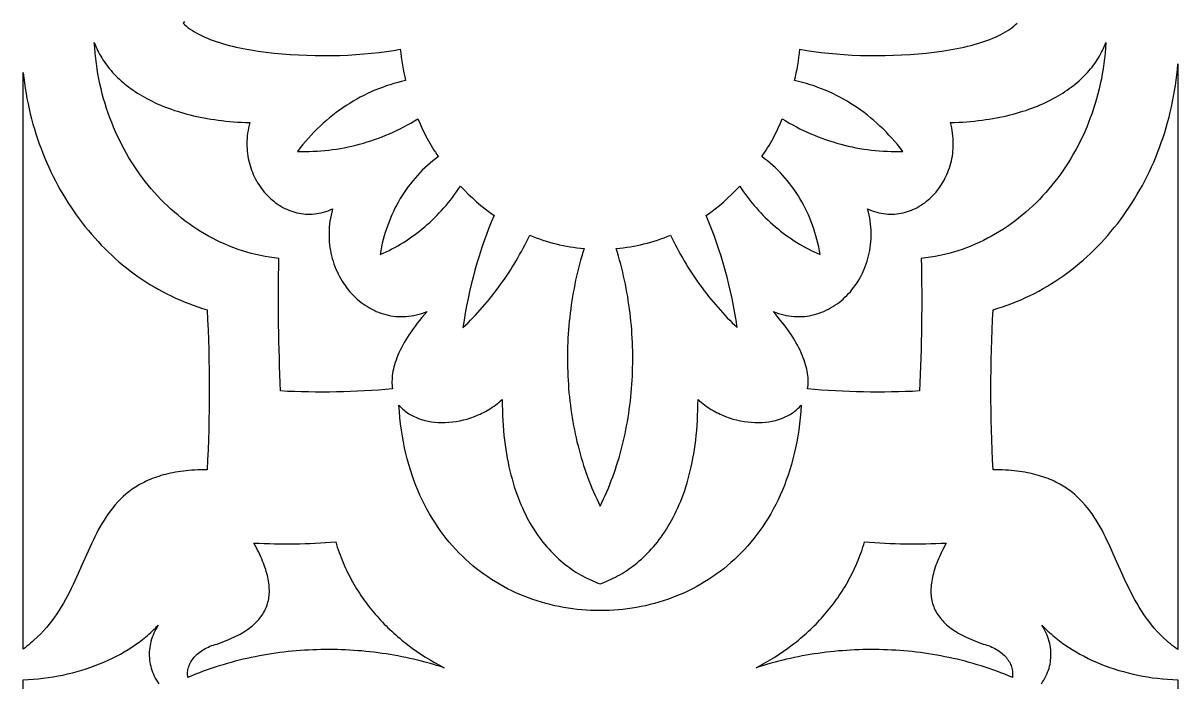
# Model space of a CAD drawing. Extents: x -4950 to -2150, y -1354 to 1346.
# Drawn here: x -4749.8 to -4451.1, y -174.9 to -4.4 of the extents above; entities that cross this region are included whole.
import ezdxf

# ---------------------------------------------------------------- set-up
doc = ezdxf.new("R2010")
doc.units = 0
doc.layers.add('LAYER_1', color=18, linetype='CONTINUOUS')

msp = doc.modelspace()

# ---------------------------------------------------------------- linework, layer by layer
at = {"layer": 'LAYER_1'}
for points in [[(-4708.06, -3.99), (-4708.46, -4.38), (-4708.06, -4.78), (-4707.6, -5.18), (-4707.11, -5.58), (-4706.59, -5.96), (-4706.03, -6.33), (-4705.45, -6.68), (-4704.85, -7.03), (-4704.21, -7.37), (-4703.55, -7.69), (-4702.86, -8.01), (-4702.14, -8.31), (-4701.4, -8.61), (-4700.64, -8.89), (-4699.86, -9.16), (-4699.05, -9.43), (-4698.22, -9.68), (-4697.38, -9.92), (-4696.51, -10.15), (-4695.62, -10.37), (-4694.72, -10.59), (-4693.8, -10.79), (-4692.87, -10.98), (-4691.92, -11.16), (-4690.96, -11.33), (-4689.98, -11.49), (-4688.99, -11.64), (-4686.98, -11.92), (-4684.92, -12.16), (-4682.84, -12.35), (-4680.73, -12.52), (-4678.6, -12.64), (-4676.46, -12.73), (-4674.31, -12.78), (-4672.16, -12.8), (-4670.02, -12.79), (-4667.9, -12.74), (-4665.8, -12.65), (-4663.72, -12.53), (-4661.68, -12.38), (-4659.69, -12.2), (-4657.74, -11.99), (-4655.84, -11.74), (-4654.01, -11.47), (-4652.25, -11.16), (-4652.13, -12.2), (-4652, -13.23), (-4651.85, -14.25), (-4651.69, -15.27), (-4651.51, -16.28), (-4651.32, -17.29), (-4651.11, -18.29), (-4650.89, -19.28), (-4651.9, -19.51), (-4652.91, -19.77), (-4653.91, -20.05), (-4654.91, -20.35), (-4655.9, -20.67), (-4656.88, -21.02), (-4657.85, -21.39), (-4658.82, -21.79), (-4659.78, -22.21), (-4660.73, -22.64), (-4661.67, -23.11), (-4662.6, -23.59), (-4663.52, -24.1), (-4664.44, -24.62), (-4665.34, -25.17), (-4666.23, -25.74), (-4667.12, -26.33), (-4667.99, -26.94), (-4668.85, -27.57), (-4669.69, -28.23), (-4670.53, -28.9), (-4671.36, -29.59), (-4672.17, -30.31), (-4672.97, -31.04), (-4673.76, -31.79), (-4674.53, -32.56), (-4675.29, -33.36), (-4676.03, -34.17), (-4676.77, -35), (-4677.48, -35.84), (-4678.19, -36.71), (-4678.87, -37.59), (-4677.86, -37.62), (-4676.84, -37.62), (-4675.82, -37.61), (-4674.8, -37.58), (-4673.79, -37.53), (-4672.78, -37.46), (-4671.77, -37.37), (-4670.76, -37.26), (-4669.75, -37.13), (-4668.75, -36.99), (-4667.75, -36.82), (-4666.75, -36.64), (-4665.76, -36.44), (-4664.76, -36.22), (-4663.78, -35.98), (-4662.79, -35.73), (-4661.81, -35.45), (-4660.83, -35.16), (-4659.86, -34.85), (-4658.89, -34.52), (-4657.93, -34.17), (-4656.97, -33.81), (-4656.02, -33.43), (-4655.07, -33.03), (-4654.13, -32.61), (-4653.19, -32.17), (-4652.26, -31.72), (-4651.33, -31.25), (-4650.42, -30.76), (-4649.5, -30.25), (-4648.6, -29.73), (-4647.7, -29.18), (-4647.14, -30.48), (-4646.55, -31.76), (-4645.94, -33.02), (-4645.62, -33.64), (-4645.29, -34.26), (-4644.95, -34.87), (-4644.61, -35.47), (-4644.26, -36.07), (-4643.9, -36.66), (-4643.53, -37.24), (-4643.15, -37.82), (-4642.76, -38.38), (-4642.36, -38.95), (-4643.1, -39.49), (-4643.82, -40.05), (-4644.53, -40.64), (-4645.22, -41.24), (-4645.89, -41.86), (-4646.56, -42.5), (-4647.2, -43.16), (-4647.83, -43.83), (-4648.44, -44.53), (-4649.04, -45.24), (-4649.62, -45.96), (-4650.18, -46.7), (-4650.72, -47.46), (-4651.25, -48.23), (-4651.76, -49.02), (-4652.25, -49.82), (-4652.73, -50.64), (-4653.18, -51.47), (-4653.62, -52.31), (-4654.03, -53.17), (-4654.43, -54.04), (-4654.81, -54.92), (-4655.17, -55.81), (-4655.51, -56.71), (-4655.83, -57.62), (-4656.13, -58.55), (-4656.4, -59.48), (-4656.66, -60.42), (-4656.9, -61.38), (-4657.11, -62.34), (-4657.3, -63.31), (-4657.47, -64.28), (-4656.7, -63.95), (-4655.93, -63.59), (-4655.17, -63.23), (-4654.41, -62.84), (-4653.66, -62.45), (-4652.92, -62.03), (-4652.19, -61.61), (-4651.46, -61.17), (-4650.74, -60.71), (-4650.03, -60.24), (-4649.33, -59.75), (-4648.63, -59.26), (-4647.94, -58.74), (-4647.26, -58.22), (-4646.59, -57.68), (-4645.93, -57.12), (-4645.28, -56.56), (-4644.64, -55.98), (-4644, -55.39), (-4643.38, -54.78), (-4642.76, -54.16), (-4642.16, -53.53), (-4641.56, -52.89), (-4640.98, -52.23), (-4640.4, -51.56), (-4639.84, -50.88), (-4639.28, -50.19), (-4638.74, -49.49), (-4638.21, -48.77), (-4637.68, -48.05), (-4637.17, -47.31), (-4636.67, -46.56), (-4635.67, -47.62), (-4634.65, -48.65), (-4633.6, -49.65), (-4632.52, -50.62), (-4631.42, -51.56), (-4630.3, -52.47), (-4629.16, -53.34), (-4628, -54.18), (-4628.71, -55.91), (-4629.4, -57.65), (-4630.06, -59.41), (-4630.69, -61.17), (-4631.29, -62.95), (-4631.86, -64.75), (-4632.41, -66.55), (-4632.93, -68.36), (-4633.42, -70.19), (-4633.88, -72.02), (-4634.31, -73.86), (-4634.71, -75.71), (-4635.09, -77.57), (-4635.43, -79.44), (-4635.75, -81.32), (-4636.04, -83.2), (-4635.38, -82.57), (-4634.73, -81.94), (-4634.08, -81.29), (-4633.45, -80.64), (-4632.82, -79.98), (-4632.2, -79.31), (-4631.58, -78.63), (-4630.97, -77.95), (-4630.37, -77.25), (-4629.78, -76.55), (-4629.2, -75.84), (-4628.62, -75.12), (-4628.05, -74.4), (-4627.49, -73.67), (-4626.93, -72.93), (-4626.39, -72.18), (-4625.85, -71.43), (-4625.32, -70.66), (-4624.8, -69.89), (-4624.28, -69.12), (-4623.77, -68.34), (-4623.28, -67.55), (-4622.79, -66.75), (-4622.3, -65.95), (-4621.83, -65.14), (-4621.37, -64.32), (-4620.91, -63.5), (-4620.46, -62.67), (-4620.02, -61.83), (-4619.59, -60.99), (-4619.17, -60.14), (-4618.76, -59.29), (-4617.92, -59.63), (-4617.08, -59.95), (-4616.23, -60.26), (-4615.38, -60.55), (-4614.52, -60.83), (-4613.65, -61.09), (-4612.78, -61.33), (-4611.9, -61.56), (-4611.02, -61.77), (-4610.13, -61.96), (-4609.24, -62.13), (-4608.34, -62.29), (-4607.44, -62.43), (-4606.53, -62.55), (-4605.61, -62.66), (-4604.69, -62.74), (-4605.01, -63.75), (-4605.31, -64.76), (-4605.6, -65.78), (-4605.88, -66.8), (-4606.15, -67.83), (-4606.4, -68.86), (-4606.64, -69.9), (-4606.88, -70.95), (-4607.1, -72), (-4607.3, -73.05), (-4607.5, -74.11), (-4607.68, -75.17), (-4607.85, -76.24), (-4608.01, -77.31), (-4608.16, -78.38), (-4608.3, -79.45), (-4608.42, -80.53), (-4608.53, -81.61), (-4608.63, -82.69), (-4608.72, -83.78), (-4608.8, -84.86), (-4608.86, -85.95), (-4608.91, -87.04), (-4608.95, -88.13), (-4608.98, -89.22), (-4609, -90.31), (-4609, -91.39), (-4608.99, -92.48), (-4608.97, -93.57), (-4608.94, -94.66), (-4608.9, -95.75), (-4608.84, -96.83), (-4608.77, -97.92), (-4608.69, -99), (-4608.6, -100.08), (-4608.49, -101.16), (-4608.37, -102.24), (-4608.24, -103.31), (-4608.1, -104.38), (-4607.95, -105.45), (-4607.78, -106.51), (-4607.6, -107.57), (-4607.41, -108.63), (-4607.21, -109.68), (-4606.99, -110.72), (-4606.77, -111.76), (-4606.53, -112.8), (-4606.27, -113.83), (-4606.01, -114.86), (-4605.73, -115.88), (-4605.44, -116.89), (-4605.14, -117.9), (-4604.83, -118.9), (-4604.5, -119.89), (-4604.16, -120.88), (-4603.81, -121.86), (-4603.45, -122.83), (-4603.07, -123.79), (-4602.68, -124.75), (-4602.28, -125.69), (-4601.87, -126.63), (-4601.44, -127.56), (-4601, -128.48), (-4600.55, -129.39), (-4600.1, -128.48), (-4599.66, -127.56), (-4599.24, -126.63), (-4598.82, -125.69), (-4598.42, -124.75), (-4598.03, -123.79), (-4597.66, -122.83), (-4597.29, -121.86), (-4596.94, -120.88), (-4596.6, -119.89), (-4596.28, -118.9), (-4595.96, -117.9), (-4595.66, -116.89), (-4595.37, -115.88), (-4595.09, -114.86), (-4594.83, -113.83), (-4594.58, -112.8), (-4594.34, -111.76), (-4594.11, -110.72), (-4593.89, -109.68), (-4593.69, -108.63), (-4593.5, -107.57), (-4593.32, -106.51), (-4593.15, -105.45), (-4593, -104.38), (-4592.86, -103.31), (-4592.73, -102.24), (-4592.61, -101.16), (-4592.51, -100.08), (-4592.41, -99), (-4592.33, -97.92), (-4592.26, -96.83), (-4592.21, -95.75), (-4592.16, -94.66), (-4592.13, -93.57), (-4592.11, -92.48), (-4592.1, -91.39), (-4592.11, -90.31), (-4592.12, -89.22), (-4592.15, -88.13), (-4592.19, -87.04), (-4592.24, -85.95), (-4592.31, -84.86), (-4592.38, -83.78), (-4592.47, -82.69), (-4592.57, -81.61), (-4592.68, -80.53), (-4592.81, -79.45), (-4592.94, -78.38), (-4593.09, -77.31), (-4593.25, -76.24), (-4593.42, -75.17), (-4593.61, -74.11), (-4593.8, -73.05), (-4594.01, -72), (-4594.23, -70.95), (-4594.46, -69.9), (-4594.7, -68.86), (-4594.96, -67.83), (-4595.22, -66.8), (-4595.5, -65.78), (-4595.79, -64.76), (-4596.09, -63.75), (-4596.41, -62.74), (-4595.49, -62.66), (-4594.58, -62.55), (-4593.67, -62.43), (-4592.76, -62.29), (-4591.86, -62.13), (-4590.97, -61.96), (-4590.08, -61.77), (-4589.2, -61.56), (-4588.32, -61.33), (-4587.45, -61.09), (-4586.58, -60.83), (-4585.72, -60.55), (-4584.87, -60.26), (-4584.02, -59.95), (-4583.18, -59.63), (-4582.35, -59.29), (-4581.93, -60.14), (-4581.51, -60.99), (-4581.08, -61.83), (-4580.64, -62.67), (-4580.19, -63.5), (-4579.74, -64.32), (-4579.27, -65.14), (-4578.8, -65.95), (-4578.32, -66.75), (-4577.83, -67.55), (-4577.33, -68.34), (-4576.82, -69.12), (-4576.31, -69.89), (-4575.79, -70.66), (-4575.26, -71.43), (-4574.72, -72.18), (-4574.17, -72.93), (-4573.62, -73.67), (-4573.05, -74.4), (-4572.48, -75.12), (-4571.91, -75.84), (-4571.32, -76.55), (-4570.73, -77.25), (-4570.13, -77.95), (-4569.52, -78.63), (-4568.91, -79.31), (-4568.29, -79.98), (-4567.66, -80.64), (-4567.02, -81.29), (-4566.38, -81.94), (-4565.73, -82.57), (-4565.07, -83.2), (-4565.35, -81.32), (-4565.67, -79.44), (-4566.02, -77.57), (-4566.39, -75.71), (-4566.79, -73.86), (-4567.23, -72.02), (-4567.69, -70.19), (-4568.18, -68.36), (-4568.7, -66.55), (-4569.24, -64.75), (-4569.82, -62.95), (-4570.42, -61.17), (-4571.05, -59.41), (-4571.71, -57.65), (-4572.39, -55.91), (-4573.1, -54.18), (-4571.94, -53.34), (-4570.8, -52.47), (-4569.68, -51.56), (-4568.58, -50.62), (-4567.51, -49.65), (-4566.46, -48.65), (-4565.43, -47.62), (-4564.43, -46.56), (-4563.93, -47.31), (-4563.42, -48.05), (-4562.9, -48.77), (-4562.36, -49.49), (-4561.82, -50.19), (-4561.27, -50.88), (-4560.7, -51.56), (-4560.13, -52.23), (-4559.54, -52.89), (-4558.94, -53.53), (-4558.34, -54.16), (-4557.72, -54.78), (-4557.1, -55.39), (-4556.47, -55.98), (-4555.82, -56.56), (-4555.17, -57.12), (-4554.51, -57.68), (-4553.84, -58.22), (-4553.16, -58.74), (-4552.47, -59.26), (-4551.78, -59.75), (-4551.07, -60.24), (-4550.36, -60.71), (-4549.64, -61.17), (-4548.92, -61.61), (-4548.18, -62.03), (-4547.44, -62.45), (-4546.69, -62.84), (-4545.94, -63.23), (-4545.18, -63.59), (-4544.41, -63.95), (-4543.63, -64.28), (-4543.8, -63.31), (-4543.99, -62.34), (-4544.21, -61.38), (-4544.44, -60.42), (-4544.7, -59.48), (-4544.98, -58.55), (-4545.28, -57.62), (-4545.6, -56.71), (-4545.93, -55.81), (-4546.29, -54.92), (-4546.67, -54.04), (-4547.07, -53.17), (-4547.49, -52.31), (-4547.92, -51.47), (-4548.38, -50.64), (-4548.85, -49.82), (-4549.34, -49.02), (-4549.85, -48.23), (-4550.38, -47.46), (-4550.92, -46.7), (-4551.49, -45.96), (-4552.07, -45.24), (-4552.66, -44.53), (-4553.27, -43.83), (-4553.9, -43.16), (-4554.55, -42.5), (-4555.21, -41.86), (-4555.89, -41.24), (-4556.58, -40.64), (-4557.28, -40.05), (-4558.01, -39.49), (-4558.74, -38.95), (-4558.35, -38.38), (-4557.96, -37.82), (-4557.58, -37.24), (-4557.21, -36.66), (-4556.85, -36.07), (-4556.49, -35.47), (-4556.15, -34.87), (-4555.81, -34.26), (-4555.49, -33.64), (-4555.17, -33.02), (-4554.55, -31.76), (-4553.96, -30.48), (-4553.41, -29.18), (-4552.51, -29.73), (-4551.6, -30.25), (-4550.69, -30.76), (-4549.77, -31.25), (-4548.84, -31.72), (-4547.91, -32.17), (-4546.98, -32.61), (-4546.03, -33.03), (-4545.09, -33.43), (-4544.13, -33.81), (-4543.17, -34.17), (-4542.21, -34.52), (-4541.24, -34.85), (-4540.27, -35.16), (-4539.29, -35.45), (-4538.31, -35.73), (-4537.33, -35.98), (-4536.34, -36.22), (-4535.35, -36.44), (-4534.35, -36.64), (-4533.35, -36.82), (-4532.35, -36.99), (-4531.35, -37.13), (-4530.34, -37.26), (-4529.34, -37.37), (-4528.33, -37.46), (-4527.31, -37.53), (-4526.3, -37.58), (-4525.28, -37.61), (-4524.27, -37.62), (-4523.25, -37.62), (-4522.23, -37.59), (-4522.92, -36.71), (-4523.62, -35.84), (-4524.34, -35), (-4525.07, -34.17), (-4525.82, -33.36), (-4526.58, -32.56), (-4527.35, -31.79), (-4528.14, -31.04), (-4528.94, -30.31), (-4529.75, -29.59), (-4530.57, -28.9), (-4531.41, -28.23), (-4532.26, -27.57), (-4533.12, -26.94), (-4533.99, -26.33), (-4534.87, -25.74), (-4535.76, -25.17), (-4536.67, -24.62), (-4537.58, -24.1), (-4538.5, -23.59), (-4539.43, -23.11), (-4540.37, -22.64), (-4541.32, -22.21), (-4542.28, -21.79), (-4543.25, -21.39), (-4544.22, -21.02), (-4545.21, -20.67), (-4546.19, -20.35), (-4547.19, -20.05), (-4548.19, -19.77), (-4549.2, -19.51), (-4550.22, -19.28), (-4549.99, -18.29), (-4549.79, -17.29), (-4549.59, -16.28), (-4549.41, -15.27), (-4549.25, -14.25), (-4549.1, -13.23), (-4548.97, -12.2), (-4548.86, -11.16), (-4547.09, -11.47), (-4545.26, -11.74), (-4543.37, -11.99), (-4541.42, -12.2), (-4539.42, -12.38), (-4537.38, -12.53), (-4535.31, -12.65), (-4533.2, -12.74), (-4531.08, -12.79), (-4528.94, -12.8), (-4526.79, -12.78), (-4524.65, -12.73), (-4522.5, -12.64), (-4520.37, -12.52), (-4518.26, -12.35), (-4516.18, -12.16), (-4514.13, -11.92), (-4512.11, -11.64), (-4511.13, -11.49), (-4510.15, -11.33), (-4509.18, -11.16), (-4508.23, -10.98), (-4507.3, -10.79), (-4506.38, -10.59), (-4505.48, -10.37), (-4504.59, -10.15), (-4503.73, -9.92), (-4502.88, -9.68), (-4502.05, -9.43), (-4501.25, -9.16), (-4500.46, -8.89), (-4499.7, -8.61), (-4498.96, -8.31), (-4498.25, -8.01), (-4497.56, -7.69), (-4496.89, -7.37), (-4496.26, -7.03), (-4495.65, -6.68), (-4495.07, -6.33), (-4494.52, -5.96), (-4494, -5.58), (-4493.51, -5.18), (-4493.05, -4.78), (-4492.64, -4.38)], [(-4749.84, -220.11), (-4749.84, -174.39), (-4748.52, -174.32), (-4747.21, -174.23), (-4745.91, -174.12), (-4744.62, -173.97), (-4743.34, -173.8), (-4742.06, -173.61), (-4740.8, -173.38), (-4739.55, -173.14), (-4738.31, -172.86), (-4737.08, -172.56), (-4735.87, -172.24), (-4734.67, -171.89), (-4733.49, -171.52), (-4732.32, -171.13), (-4731.17, -170.71), (-4730.04, -170.26), (-4728.93, -169.8), (-4727.83, -169.31), (-4726.75, -168.8), (-4725.7, -168.27), (-4724.66, -167.71), (-4723.65, -167.13), (-4722.66, -166.54), (-4721.69, -165.92), (-4720.75, -165.28), (-4719.83, -164.62), (-4719.38, -164.28), (-4718.93, -163.93), (-4718.5, -163.59), (-4718.06, -163.23), (-4717.64, -162.88), (-4717.22, -162.51), (-4716.81, -162.14), (-4716.41, -161.77), (-4716.01, -161.39), (-4715.62, -161.01), (-4715.24, -160.62), (-4714.87, -160.23), (-4715.18, -160.75), (-4715.47, -161.26), (-4715.74, -161.79), (-4715.99, -162.31), (-4716.21, -162.84), (-4716.41, -163.37), (-4716.59, -163.9), (-4716.75, -164.44), (-4716.88, -164.97), (-4716.99, -165.51), (-4717.08, -166.05), (-4717.14, -166.59), (-4717.19, -167.12), (-4717.21, -167.66), (-4717.2, -168.2), (-4717.17, -168.73), (-4717.12, -169.27), (-4717.05, -169.8), (-4716.95, -170.33), (-4716.83, -170.85), (-4716.69, -171.38), (-4716.53, -171.9), (-4716.34, -172.41), (-4716.12, -172.92), (-4715.89, -173.43), (-4715.63, -173.93), (-4715.34, -174.43), (-4715.04, -174.92), (-4714.71, -175.4)], [(-4486.39, -175.4), (-4486.07, -174.92), (-4485.76, -174.43), (-4485.48, -173.93), (-4485.22, -173.43), (-4484.98, -172.92), (-4484.77, -172.41), (-4484.58, -171.9), (-4484.41, -171.38), (-4484.27, -170.85), (-4484.15, -170.33), (-4484.05, -169.8), (-4483.98, -169.27), (-4483.93, -168.73), (-4483.9, -168.2), (-4483.9, -167.66), (-4483.92, -167.12), (-4483.96, -166.59), (-4484.02, -166.05), (-4484.11, -165.51), (-4484.22, -164.97), (-4484.36, -164.44), (-4484.51, -163.9), (-4484.69, -163.37), (-4484.89, -162.84), (-4485.12, -162.31), (-4485.36, -161.79), (-4485.63, -161.26), (-4485.92, -160.75), (-4486.24, -160.23), (-4485.86, -160.63), (-4485.48, -161.02), (-4485.09, -161.4), (-4484.69, -161.78), (-4484.28, -162.15), (-4483.87, -162.52), (-4483.45, -162.89), (-4483.02, -163.25), (-4482.59, -163.6), (-4482.15, -163.95), (-4481.7, -164.29), (-4481.25, -164.63), (-4480.79, -164.97), (-4480.33, -165.3), (-4479.38, -165.94), (-4478.4, -166.56), (-4477.41, -167.16), (-4476.39, -167.74), (-4475.35, -168.3), (-4474.29, -168.83), (-4473.2, -169.34), (-4472.1, -169.83), (-4470.98, -170.3), (-4469.84, -170.74), (-4468.68, -171.16), (-4467.51, -171.56), (-4466.32, -171.93), (-4465.11, -172.27), (-4463.9, -172.6), (-4462.66, -172.89), (-4461.42, -173.16), (-4460.16, -173.41), (-4458.89, -173.63), (-4457.61, -173.83), (-4456.32, -173.99), (-4455.02, -174.14), (-4453.71, -174.25), (-4452.39, -174.34), (-4451.07, -174.4), (-4451.06, -220.96)]]:
    msp.add_lwpolyline(points, dxfattribs=at)
for points in [[(-4654.26, -99.09), (-4656.06, -99.24), (-4657.87, -99.38), (-4659.68, -99.5), (-4661.49, -99.6), (-4663.29, -99.69), (-4665.1, -99.76), (-4666.91, -99.82), (-4668.72, -99.86), (-4670.53, -99.89), (-4672.34, -99.9), (-4674.15, -99.89), (-4675.96, -99.87), (-4677.77, -99.83), (-4679.58, -99.78), (-4681.39, -99.71), (-4683.2, -99.62), (-4683.3, -97.48), (-4683.39, -95.34), (-4683.47, -93.19), (-4683.54, -91.05), (-4683.6, -88.91), (-4683.65, -86.77), (-4683.69, -84.62), (-4683.72, -82.48), (-4683.75, -80.33), (-4683.76, -78.19), (-4683.76, -76.05), (-4683.76, -73.9), (-4683.74, -71.76), (-4683.72, -69.61), (-4683.68, -67.47), (-4683.64, -65.33), (-4684.85, -65.18), (-4686.06, -65), (-4687.25, -64.8), (-4688.44, -64.56), (-4689.62, -64.3), (-4690.79, -64), (-4691.94, -63.68), (-4693.09, -63.33), (-4694.23, -62.95), (-4695.35, -62.54), (-4696.46, -62.1), (-4697.57, -61.64), (-4698.65, -61.16), (-4699.73, -60.64), (-4700.8, -60.1), (-4701.85, -59.54), (-4702.88, -58.94), (-4703.91, -58.33), (-4704.92, -57.69), (-4705.92, -57.02), (-4706.9, -56.34), (-4707.87, -55.63), (-4708.82, -54.89), (-4709.76, -54.14), (-4710.68, -53.36), (-4711.58, -52.56), (-4712.47, -51.73), (-4713.35, -50.89), (-4714.21, -50.03), (-4715.04, -49.14), (-4715.87, -48.24), (-4716.67, -47.31), (-4717.46, -46.37), (-4718.23, -45.41), (-4718.98, -44.42), (-4719.71, -43.42), (-4720.42, -42.41), (-4721.12, -41.37), (-4721.79, -40.32), (-4722.44, -39.25), (-4723.08, -38.16), (-4723.69, -37.06), (-4724.28, -35.94), (-4724.85, -34.81), (-4725.4, -33.66), (-4725.93, -32.5), (-4726.44, -31.32), (-4726.92, -30.13), (-4727.39, -28.92), (-4727.82, -27.7), (-4728.24, -26.47), (-4728.63, -25.23), (-4729, -23.97), (-4729.35, -22.71), (-4729.67, -21.43), (-4729.96, -20.14), (-4730.23, -18.83), (-4730.48, -17.52), (-4730.7, -16.2), (-4730.89, -14.87), (-4731.06, -13.53), (-4731.2, -12.18), (-4731.32, -10.82), (-4731.41, -9.45), (-4731.22, -9.96), (-4731.01, -10.46), (-4730.79, -10.96), (-4730.55, -11.46), (-4730.3, -11.95), (-4730.04, -12.44), (-4729.77, -12.93), (-4729.48, -13.41), (-4729.18, -13.89), (-4728.86, -14.37), (-4728.53, -14.84), (-4728.19, -15.31), (-4727.83, -15.78), (-4727.46, -16.24), (-4727.07, -16.69), (-4726.67, -17.14), (-4726.26, -17.59), (-4725.84, -18.03), (-4725.4, -18.47), (-4724.94, -18.9), (-4724.48, -19.32), (-4723.99, -19.74), (-4723.5, -20.16), (-4722.99, -20.56), (-4722.47, -20.97), (-4721.93, -21.36), (-4721.38, -21.75), (-4720.82, -22.13), (-4720.24, -22.51), (-4719.65, -22.88), (-4719.04, -23.24), (-4718.42, -23.59), (-4717.79, -23.94), (-4717.14, -24.28), (-4716.48, -24.61), (-4715.81, -24.93), (-4715.12, -25.25), (-4714.42, -25.56), (-4713.7, -25.86), (-4712.97, -26.15), (-4712.22, -26.43), (-4711.46, -26.7), (-4710.69, -26.97), (-4709.9, -27.22), (-4709.1, -27.47), (-4708.29, -27.7), (-4707.46, -27.93), (-4706.61, -28.15), (-4705.76, -28.35), (-4704.89, -28.55), (-4704, -28.74), (-4703.1, -28.91), (-4702.19, -29.08), (-4701.26, -29.23), (-4700.32, -29.37), (-4699.36, -29.51), (-4698.39, -29.63), (-4697.41, -29.74), (-4696.41, -29.84), (-4695.39, -29.92), (-4694.37, -30), (-4693.32, -30.06), (-4692.27, -30.11), (-4691.2, -30.15), (-4691.37, -30.84), (-4691.52, -31.52), (-4691.65, -32.2), (-4691.75, -32.88), (-4691.83, -33.56), (-4691.88, -34.23), (-4691.92, -34.9), (-4691.93, -35.56), (-4691.92, -36.22), (-4691.89, -36.87), (-4691.84, -37.52), (-4691.77, -38.16), (-4691.68, -38.79), (-4691.57, -39.42), (-4691.44, -40.03), (-4691.29, -40.64), (-4691.12, -41.24), (-4690.94, -41.84), (-4690.74, -42.42), (-4690.52, -42.99), (-4690.28, -43.56), (-4690.03, -44.11), (-4689.76, -44.65), (-4689.48, -45.18), (-4689.18, -45.7), (-4688.86, -46.21), (-4688.53, -46.7), (-4688.19, -47.18), (-4687.83, -47.65), (-4687.46, -48.11), (-4687.08, -48.55), (-4686.69, -48.97), (-4686.28, -49.38), (-4685.86, -49.78), (-4685.43, -50.16), (-4684.99, -50.52), (-4684.54, -50.87), (-4684.07, -51.2), (-4683.6, -51.51), (-4683.12, -51.81), (-4682.63, -52.09), (-4682.13, -52.34), (-4681.62, -52.58), (-4681.11, -52.8), (-4680.59, -53), (-4680.06, -53.18), (-4679.52, -53.34), (-4678.98, -53.48), (-4678.43, -53.6), (-4677.88, -53.69), (-4677.32, -53.76), (-4676.75, -53.81), (-4676.19, -53.84), (-4675.61, -53.84), (-4675.04, -53.82), (-4674.46, -53.78), (-4673.88, -53.71), (-4673.29, -53.61), (-4672.71, -53.49), (-4672.12, -53.35), (-4671.53, -53.18), (-4670.94, -52.98), (-4670.35, -52.75), (-4669.76, -52.5), (-4669.97, -53.29), (-4670.15, -54.08), (-4670.31, -54.87), (-4670.44, -55.65), (-4670.54, -56.44), (-4670.61, -57.21), (-4670.66, -57.98), (-4670.69, -58.75), (-4670.68, -59.51), (-4670.66, -60.27), (-4670.61, -61.02), (-4670.54, -61.76), (-4670.44, -62.5), (-4670.33, -63.22), (-4670.19, -63.94), (-4670.02, -64.65), (-4669.84, -65.35), (-4669.64, -66.04), (-4669.41, -66.72), (-4669.17, -67.39), (-4668.9, -68.05), (-4668.62, -68.7), (-4668.32, -69.33), (-4668, -69.95), (-4667.66, -70.56), (-4667.31, -71.16), (-4666.94, -71.74), (-4666.55, -72.31), (-4666.14, -72.86), (-4665.72, -73.39), (-4665.29, -73.91), (-4664.84, -74.42), (-4664.38, -74.9), (-4663.9, -75.37), (-4663.41, -75.82), (-4662.9, -76.26), (-4662.39, -76.67), (-4661.86, -77.06), (-4661.32, -77.44), (-4660.77, -77.79), (-4660.2, -78.13), (-4659.63, -78.44), (-4659.05, -78.73), (-4658.46, -79), (-4657.86, -79.25), (-4657.25, -79.47), (-4656.63, -79.67), (-4656, -79.85), (-4655.37, -80), (-4654.73, -80.12), (-4654.08, -80.22), (-4653.43, -80.3), (-4652.78, -80.35), (-4652.11, -80.37), (-4651.45, -80.36), (-4650.77, -80.33), (-4650.1, -80.27), (-4649.42, -80.18), (-4648.74, -80.06), (-4648.06, -79.91), (-4647.37, -79.73), (-4646.68, -79.52), (-4645.99, -79.27), (-4645.3, -79), (-4645.99, -79.79), (-4646.64, -80.56), (-4647.26, -81.33), (-4647.86, -82.08), (-4648.42, -82.83), (-4648.96, -83.56), (-4649.47, -84.29), (-4649.95, -85.01), (-4650.41, -85.71), (-4650.83, -86.41), (-4651.24, -87.1), (-4651.61, -87.77), (-4651.96, -88.44), (-4652.29, -89.09), (-4652.59, -89.74), (-4652.87, -90.37), (-4653.12, -91), (-4653.35, -91.61), (-4653.55, -92.21), (-4653.73, -92.81), (-4653.89, -93.39), (-4654.03, -93.96), (-4654.15, -94.52), (-4654.24, -95.07), (-4654.31, -95.61), (-4654.36, -96.14), (-4654.39, -96.66), (-4654.41, -97.17), (-4654.4, -97.66), (-4654.37, -98.15), (-4654.32, -98.62)], [(-4517.9, -99.62), (-4519.71, -99.71), (-4521.52, -99.78), (-4523.33, -99.83), (-4525.14, -99.87), (-4526.95, -99.89), (-4528.76, -99.9), (-4530.57, -99.89), (-4532.38, -99.86), (-4534.19, -99.82), (-4536, -99.76), (-4537.81, -99.69), (-4539.62, -99.6), (-4541.43, -99.5), (-4543.23, -99.38), (-4545.04, -99.24), (-4546.85, -99.09), (-4546.78, -98.62), (-4546.73, -98.15), (-4546.71, -97.66), (-4546.7, -97.17), (-4546.71, -96.66), (-4546.74, -96.14), (-4546.79, -95.61), (-4546.86, -95.07), (-4546.96, -94.52), (-4547.07, -93.96), (-4547.21, -93.39), (-4547.37, -92.81), (-4547.55, -92.21), (-4547.76, -91.61), (-4547.99, -91), (-4548.24, -90.37), (-4548.51, -89.74), (-4548.81, -89.09), (-4549.14, -88.44), (-4549.49, -87.77), (-4549.87, -87.1), (-4550.27, -86.41), (-4550.7, -85.71), (-4551.15, -85.01), (-4551.64, -84.29), (-4552.15, -83.56), (-4552.68, -82.83), (-4553.25, -82.08), (-4553.84, -81.33), (-4554.47, -80.56), (-4555.12, -79.79), (-4555.8, -79), (-4555.11, -79.27), (-4554.42, -79.52), (-4553.73, -79.73), (-4553.05, -79.91), (-4552.36, -80.06), (-4551.68, -80.18), (-4551, -80.27), (-4550.33, -80.33), (-4549.66, -80.36), (-4548.99, -80.37), (-4548.33, -80.35), (-4547.67, -80.3), (-4547.02, -80.22), (-4546.37, -80.12), (-4545.73, -80), (-4545.1, -79.85), (-4544.48, -79.67), (-4543.86, -79.47), (-4543.25, -79.25), (-4542.65, -79), (-4542.06, -78.73), (-4541.47, -78.44), (-4540.9, -78.13), (-4540.34, -77.79), (-4539.79, -77.44), (-4539.25, -77.06), (-4538.72, -76.67), (-4538.2, -76.26), (-4537.7, -75.82), (-4537.21, -75.37), (-4536.73, -74.9), (-4536.26, -74.42), (-4535.81, -73.91), (-4535.38, -73.39), (-4534.96, -72.86), (-4534.56, -72.31), (-4534.17, -71.74), (-4533.8, -71.16), (-4533.44, -70.56), (-4533.1, -69.95), (-4532.78, -69.33), (-4532.48, -68.7), (-4532.2, -68.05), (-4531.94, -67.39), (-4531.69, -66.72), (-4531.47, -66.04), (-4531.26, -65.35), (-4531.08, -64.65), (-4530.92, -63.94), (-4530.78, -63.22), (-4530.66, -62.5), (-4530.57, -61.76), (-4530.49, -61.02), (-4530.44, -60.27), (-4530.42, -59.51), (-4530.42, -58.75), (-4530.44, -57.98), (-4530.49, -57.21), (-4530.57, -56.44), (-4530.67, -55.65), (-4530.8, -54.87), (-4530.95, -54.08), (-4531.13, -53.29), (-4531.34, -52.5), (-4530.75, -52.75), (-4530.16, -52.98), (-4529.57, -53.18), (-4528.98, -53.35), (-4528.4, -53.49), (-4527.81, -53.61), (-4527.23, -53.71), (-4526.64, -53.78), (-4526.07, -53.82), (-4525.49, -53.84), (-4524.92, -53.84), (-4524.35, -53.81), (-4523.79, -53.76), (-4523.23, -53.69), (-4522.67, -53.6), (-4522.12, -53.48), (-4521.58, -53.34), (-4521.05, -53.18), (-4520.52, -53), (-4519.99, -52.8), (-4519.48, -52.58), (-4518.97, -52.34), (-4518.47, -52.09), (-4517.98, -51.81), (-4517.5, -51.51), (-4517.03, -51.2), (-4516.57, -50.87), (-4516.12, -50.52), (-4515.67, -50.16), (-4515.24, -49.78), (-4514.82, -49.38), (-4514.42, -48.97), (-4514.02, -48.55), (-4513.64, -48.11), (-4513.27, -47.65), (-4512.91, -47.18), (-4512.57, -46.7), (-4512.24, -46.21), (-4511.93, -45.7), (-4511.63, -45.18), (-4511.34, -44.65), (-4511.07, -44.11), (-4510.82, -43.56), (-4510.59, -42.99), (-4510.37, -42.42), (-4510.16, -41.84), (-4509.98, -41.24), (-4509.81, -40.64), (-4509.66, -40.03), (-4509.53, -39.42), (-4509.42, -38.79), (-4509.33, -38.16), (-4509.26, -37.52), (-4509.21, -36.87), (-4509.18, -36.22), (-4509.17, -35.56), (-4509.18, -34.9), (-4509.22, -34.23), (-4509.28, -33.56), (-4509.35, -32.88), (-4509.46, -32.2), (-4509.58, -31.52), (-4509.73, -30.84), (-4509.9, -30.15), (-4508.84, -30.11), (-4507.78, -30.06), (-4506.74, -30), (-4505.71, -29.92), (-4504.7, -29.84), (-4503.7, -29.74), (-4502.71, -29.63), (-4501.74, -29.51), (-4500.79, -29.37), (-4499.85, -29.23), (-4498.92, -29.08), (-4498, -28.91), (-4497.1, -28.74), (-4496.22, -28.55), (-4495.35, -28.35), (-4494.49, -28.15), (-4493.65, -27.93), (-4492.82, -27.7), (-4492, -27.47), (-4491.2, -27.22), (-4490.41, -26.97), (-4489.64, -26.7), (-4488.88, -26.43), (-4488.14, -26.15), (-4487.41, -25.86), (-4486.69, -25.56), (-4485.99, -25.25), (-4485.3, -24.93), (-4484.62, -24.61), (-4483.96, -24.28), (-4483.31, -23.94), (-4482.68, -23.59), (-4482.06, -23.24), (-4481.45, -22.88), (-4480.86, -22.51), (-4480.29, -22.13), (-4479.72, -21.75), (-4479.17, -21.36), (-4478.64, -20.97), (-4478.11, -20.56), (-4477.6, -20.16), (-4477.11, -19.74), (-4476.63, -19.32), (-4476.16, -18.9), (-4475.71, -18.47), (-4475.27, -18.03), (-4474.84, -17.59), (-4474.43, -17.14), (-4474.03, -16.69), (-4473.65, -16.24), (-4473.28, -15.78), (-4472.92, -15.31), (-4472.57, -14.84), (-4472.24, -14.37), (-4471.93, -13.89), (-4471.63, -13.41), (-4471.34, -12.93), (-4471.06, -12.44), (-4470.8, -11.95), (-4470.55, -11.46), (-4470.32, -10.96), (-4470.1, -10.46), (-4469.89, -9.96), (-4469.69, -9.45), (-4469.78, -10.82), (-4469.9, -12.18), (-4470.04, -13.53), (-4470.21, -14.87), (-4470.4, -16.2), (-4470.63, -17.52), (-4470.87, -18.83), (-4471.14, -20.14), (-4471.44, -21.43), (-4471.76, -22.71), (-4472.1, -23.97), (-4472.47, -25.23), (-4472.86, -26.47), (-4473.28, -27.7), (-4473.72, -28.92), (-4474.18, -30.13), (-4474.66, -31.32), (-4475.17, -32.5), (-4475.7, -33.66), (-4476.25, -34.81), (-4476.82, -35.94), (-4477.41, -37.06), (-4478.03, -38.16), (-4478.66, -39.25), (-4479.31, -40.32), (-4479.99, -41.37), (-4480.68, -42.41), (-4481.39, -43.42), (-4482.12, -44.42), (-4482.88, -45.41), (-4483.64, -46.37), (-4484.43, -47.31), (-4485.24, -48.24), (-4486.06, -49.14), (-4486.9, -50.03), (-4487.76, -50.89), (-4488.63, -51.73), (-4489.52, -52.56), (-4490.42, -53.36), (-4491.35, -54.14), (-4492.28, -54.89), (-4493.24, -55.63), (-4494.2, -56.34), (-4495.19, -57.02), (-4496.18, -57.69), (-4497.19, -58.33), (-4498.22, -58.94), (-4499.26, -59.54), (-4500.31, -60.1), (-4501.37, -60.64), (-4502.45, -61.16), (-4503.54, -61.64), (-4504.64, -62.1), (-4505.75, -62.54), (-4506.88, -62.95), (-4508.01, -63.33), (-4509.16, -63.68), (-4510.32, -64), (-4511.48, -64.3), (-4512.66, -64.56), (-4513.85, -64.8), (-4515.05, -65), (-4516.25, -65.18), (-4517.47, -65.33), (-4517.42, -67.47), (-4517.39, -69.61), (-4517.36, -71.76), (-4517.35, -73.9), (-4517.34, -76.05), (-4517.35, -78.19), (-4517.36, -80.33), (-4517.38, -82.48), (-4517.41, -84.62), (-4517.45, -86.77), (-4517.5, -88.91), (-4517.56, -91.05), (-4517.63, -93.19), (-4517.71, -95.34), (-4517.8, -97.48)], [(-4702.23, -78.59), (-4702.1, -81.18), (-4701.99, -83.77), (-4701.89, -86.35), (-4701.81, -88.94), (-4701.75, -91.53), (-4701.71, -94.12), (-4701.68, -96.71), (-4701.67, -99.3), (-4701.68, -101.89), (-4701.71, -104.48), (-4701.75, -107.07), (-4701.81, -109.65), (-4701.89, -112.24), (-4701.99, -114.83), (-4702.1, -117.42), (-4702.23, -120), (-4703.86, -120.03), (-4704.65, -120.05), (-4705.43, -120.09), (-4706.19, -120.14), (-4706.93, -120.2), (-4707.66, -120.27), (-4708.38, -120.35), (-4709.08, -120.45), (-4709.76, -120.55), (-4710.43, -120.66), (-4711.09, -120.78), (-4711.73, -120.91), (-4712.36, -121.05), (-4712.98, -121.2), (-4713.58, -121.36), (-4714.17, -121.53), (-4714.75, -121.71), (-4715.32, -121.89), (-4715.87, -122.09), (-4716.41, -122.29), (-4716.94, -122.51), (-4717.45, -122.73), (-4717.96, -122.96), (-4718.45, -123.19), (-4718.94, -123.44), (-4719.41, -123.69), (-4719.87, -123.95), (-4720.32, -124.22), (-4720.77, -124.5), (-4721.2, -124.78), (-4721.62, -125.07), (-4722.03, -125.37), (-4722.44, -125.68), (-4722.83, -125.99), (-4723.22, -126.31), (-4723.96, -126.96), (-4724.67, -127.64), (-4725.35, -128.35), (-4726.01, -129.08), (-4726.63, -129.83), (-4727.23, -130.6), (-4727.8, -131.39), (-4728.36, -132.2), (-4728.89, -133.02), (-4729.4, -133.87), (-4729.9, -134.73), (-4730.38, -135.6), (-4730.84, -136.49), (-4731.3, -137.39), (-4731.74, -138.3), (-4732.18, -139.22), (-4733.03, -141.09), (-4733.87, -142.99), (-4734.71, -144.91), (-4735.56, -146.84), (-4736.44, -148.78), (-4736.9, -149.74), (-4737.37, -150.71), (-4737.85, -151.67), (-4738.35, -152.62), (-4738.86, -153.57), (-4739.39, -154.51), (-4739.95, -155.45), (-4740.53, -156.38), (-4741.13, -157.29), (-4741.75, -158.2), (-4742.41, -159.09), (-4743.09, -159.97), (-4743.81, -160.84), (-4744.56, -161.69), (-4745.34, -162.53), (-4746.16, -163.35), (-4747.02, -164.15), (-4747.46, -164.54), (-4747.92, -164.93), (-4748.38, -165.31), (-4748.86, -165.69), (-4749.34, -166.06), (-4749.84, -166.43), (-4749.84, -17.14), (-4749.68, -18.52), (-4749.5, -19.88), (-4749.3, -21.24), (-4749.08, -22.59), (-4748.83, -23.93), (-4748.57, -25.27), (-4748.28, -26.59), (-4747.97, -27.91), (-4747.63, -29.21), (-4747.28, -30.51), (-4746.9, -31.8), (-4746.51, -33.08), (-4746.09, -34.34), (-4745.66, -35.6), (-4745.2, -36.85), (-4744.73, -38.08), (-4744.23, -39.31), (-4743.71, -40.52), (-4743.18, -41.72), (-4742.63, -42.9), (-4742.05, -44.08), (-4741.46, -45.24), (-4740.85, -46.39), (-4740.22, -47.52), (-4739.57, -48.65), (-4738.91, -49.75), (-4738.23, -50.85), (-4737.53, -51.92), (-4736.81, -52.99), (-4736.07, -54.04), (-4735.32, -55.07), (-4734.55, -56.09), (-4733.77, -57.09), (-4732.96, -58.07), (-4732.15, -59.04), (-4731.31, -59.99), (-4730.46, -60.93), (-4729.6, -61.84), (-4728.71, -62.74), (-4727.82, -63.62), (-4726.91, -64.48), (-4725.98, -65.33), (-4725.04, -66.15), (-4724.08, -66.96), (-4723.11, -67.74), (-4722.13, -68.51), (-4721.13, -69.26), (-4720.12, -69.98), (-4719.1, -70.69), (-4718.06, -71.37), (-4717.01, -72.03), (-4715.94, -72.68), (-4714.86, -73.3), (-4713.78, -73.89), (-4712.67, -74.47), (-4711.56, -75.02), (-4710.43, -75.55), (-4709.3, -76.06), (-4708.15, -76.54), (-4706.99, -77), (-4705.81, -77.43), (-4704.63, -77.85), (-4703.44, -78.23)], [(-4451.07, -166.57), (-4451.57, -166.21), (-4452.06, -165.84), (-4452.54, -165.46), (-4453.01, -165.08), (-4453.47, -164.69), (-4453.92, -164.3), (-4454.79, -163.5), (-4455.62, -162.68), (-4456.41, -161.84), (-4457.17, -160.99), (-4457.89, -160.13), (-4458.58, -159.24), (-4459.24, -158.35), (-4459.88, -157.44), (-4460.48, -156.52), (-4461.07, -155.6), (-4461.63, -154.66), (-4462.17, -153.71), (-4462.68, -152.76), (-4463.19, -151.8), (-4463.67, -150.84), (-4464.14, -149.88), (-4464.6, -148.91), (-4465.49, -146.97), (-4466.34, -145.03), (-4467.19, -143.11), (-4468.03, -141.2), (-4468.88, -139.32), (-4469.32, -138.4), (-4469.76, -137.48), (-4470.22, -136.58), (-4470.68, -135.68), (-4471.16, -134.81), (-4471.66, -133.94), (-4472.17, -133.09), (-4472.7, -132.26), (-4473.26, -131.45), (-4473.83, -130.65), (-4474.43, -129.88), (-4475.05, -129.13), (-4475.71, -128.39), (-4476.39, -127.68), (-4477.1, -127), (-4477.47, -126.67), (-4477.85, -126.34), (-4478.23, -126.02), (-4478.63, -125.71), (-4479.03, -125.4), (-4479.44, -125.1), (-4479.87, -124.81), (-4480.3, -124.52), (-4480.74, -124.25), (-4481.19, -123.98), (-4481.65, -123.71), (-4482.13, -123.46), (-4482.61, -123.21), (-4483.11, -122.97), (-4483.61, -122.74), (-4484.13, -122.52), (-4484.66, -122.31), (-4485.2, -122.1), (-4485.76, -121.91), (-4486.32, -121.72), (-4486.9, -121.54), (-4487.49, -121.37), (-4488.1, -121.21), (-4488.71, -121.06), (-4489.34, -120.92), (-4489.99, -120.78), (-4490.65, -120.66), (-4491.32, -120.55), (-4492.01, -120.45), (-4492.71, -120.36), (-4493.43, -120.28), (-4494.16, -120.2), (-4494.9, -120.14), (-4495.66, -120.09), (-4496.44, -120.05), (-4497.24, -120.03), (-4498.04, -120.01), (-4498.87, -120), (-4499, -117.42), (-4499.12, -114.83), (-4499.21, -112.24), (-4499.29, -109.65), (-4499.35, -107.07), (-4499.4, -104.48), (-4499.42, -101.89), (-4499.43, -99.3), (-4499.42, -96.71), (-4499.4, -94.12), (-4499.35, -91.53), (-4499.29, -88.94), (-4499.21, -86.35), (-4499.12, -83.77), (-4499, -81.18), (-4498.87, -78.59), (-4497.64, -78.22), (-4496.41, -77.83), (-4495.2, -77.4), (-4494, -76.95), (-4492.81, -76.48), (-4491.64, -75.98), (-4490.47, -75.46), (-4489.32, -74.91), (-4488.18, -74.34), (-4487.06, -73.75), (-4485.94, -73.13), (-4484.84, -72.49), (-4483.76, -71.82), (-4482.68, -71.14), (-4481.62, -70.43), (-4480.58, -69.7), (-4479.55, -68.94), (-4478.53, -68.17), (-4477.53, -67.37), (-4476.54, -66.56), (-4475.57, -65.72), (-4474.62, -64.87), (-4473.67, -63.99), (-4472.75, -63.1), (-4471.84, -62.18), (-4470.95, -61.25), (-4470.07, -60.3), (-4469.21, -59.33), (-4468.37, -58.34), (-4467.54, -57.34), (-4466.73, -56.32), (-4465.94, -55.28), (-4465.16, -54.22), (-4464.41, -53.15), (-4463.67, -52.06), (-4462.95, -50.96), (-4462.25, -49.84), (-4461.57, -48.71), (-4460.9, -47.56), (-4460.26, -46.4), (-4459.63, -45.22), (-4459.03, -44.03), (-4458.44, -42.82), (-4457.87, -41.61), (-4457.33, -40.38), (-4456.8, -39.13), (-4456.3, -37.88), (-4455.81, -36.61), (-4455.35, -35.33), (-4454.91, -34.04), (-4454.48, -32.74), (-4454.09, -31.43), (-4453.71, -30.1), (-4453.35, -28.77), (-4453.02, -27.43), (-4452.71, -26.07), (-4452.42, -24.71), (-4452.16, -23.34), (-4451.91, -21.96), (-4451.7, -20.58), (-4451.5, -19.18), (-4451.33, -17.78), (-4451.18, -16.37), (-4451.06, -14.95)], [(-4600.55, -156.44), (-4601.74, -156.43), (-4602.92, -156.4), (-4604.11, -156.34), (-4605.29, -156.25), (-4606.47, -156.14), (-4607.64, -156), (-4608.81, -155.84), (-4609.98, -155.65), (-4611.14, -155.43), (-4612.29, -155.19), (-4613.44, -154.92), (-4614.58, -154.62), (-4615.72, -154.3), (-4616.85, -153.96), (-4617.97, -153.58), (-4619.08, -153.18), (-4620.18, -152.76), (-4621.28, -152.3), (-4622.36, -151.83), (-4623.43, -151.32), (-4624.49, -150.79), (-4625.54, -150.23), (-4626.58, -149.65), (-4627.61, -149.04), (-4628.62, -148.41), (-4629.62, -147.75), (-4630.6, -147.06), (-4631.57, -146.35), (-4632.53, -145.61), (-4633.47, -144.84), (-4634.39, -144.05), (-4635.3, -143.23), (-4636.19, -142.39), (-4637.06, -141.52), (-4637.92, -140.62), (-4638.75, -139.7), (-4639.57, -138.75), (-4640.37, -137.77), (-4641.14, -136.77), (-4641.9, -135.75), (-4642.64, -134.69), (-4643.35, -133.61), (-4644.04, -132.51), (-4644.71, -131.38), (-4645.36, -130.22), (-4645.98, -129.04), (-4646.58, -127.83), (-4647.15, -126.59), (-4647.7, -125.33), (-4648.23, -124.04), (-4648.73, -122.73), (-4649.2, -121.39), (-4649.64, -120.02), (-4650.06, -118.63), (-4650.45, -117.21), (-4650.81, -115.77), (-4651.14, -114.3), (-4651.44, -112.8), (-4651.71, -111.28), (-4651.95, -109.73), (-4652.16, -108.16), (-4652.34, -106.56), (-4652.48, -104.93), (-4652.6, -103.28), (-4652.35, -103.56), (-4652.1, -103.83), (-4651.83, -104.1), (-4651.56, -104.36), (-4651.27, -104.6), (-4650.97, -104.84), (-4650.67, -105.07), (-4650.35, -105.29), (-4650.03, -105.5), (-4649.69, -105.71), (-4649.35, -105.9), (-4649, -106.09), (-4648.64, -106.26), (-4648.27, -106.43), (-4647.89, -106.58), (-4647.51, -106.73), (-4646.72, -107), (-4645.91, -107.23), (-4645.07, -107.42), (-4644.21, -107.57), (-4643.34, -107.68), (-4642.44, -107.76), (-4641.53, -107.79), (-4640.61, -107.78), (-4639.67, -107.73), (-4638.73, -107.64), (-4637.78, -107.51), (-4636.83, -107.34), (-4635.88, -107.12), (-4634.92, -106.87), (-4633.97, -106.56), (-4633.02, -106.22), (-4632.08, -105.83), (-4631.62, -105.62), (-4631.15, -105.39), (-4630.69, -105.16), (-4630.23, -104.92), (-4629.78, -104.66), (-4629.33, -104.39), (-4628.88, -104.11), (-4628.44, -103.82), (-4628, -103.52), (-4627.56, -103.21), (-4627.13, -102.88), (-4626.71, -102.54), (-4626.29, -102.2), (-4625.88, -101.83), (-4625.87, -103.23), (-4625.84, -104.6), (-4625.8, -105.95), (-4625.73, -107.27), (-4625.65, -108.57), (-4625.54, -109.85), (-4625.42, -111.1), (-4625.29, -112.33), (-4625.13, -113.54), (-4624.96, -114.73), (-4624.78, -115.89), (-4624.58, -117.03), (-4624.36, -118.14), (-4624.13, -119.24), (-4623.88, -120.31), (-4623.62, -121.36), (-4623.34, -122.39), (-4623.05, -123.4), (-4622.75, -124.39), (-4622.43, -125.35), (-4622.1, -126.3), (-4621.76, -127.22), (-4621.41, -128.13), (-4621.04, -129.01), (-4620.66, -129.87), (-4620.27, -130.71), (-4619.88, -131.54), (-4619.47, -132.34), (-4619.05, -133.12), (-4618.62, -133.89), (-4618.18, -134.63), (-4617.73, -135.36), (-4617.27, -136.06), (-4616.81, -136.75), (-4616.33, -137.42), (-4615.85, -138.07), (-4615.36, -138.71), (-4614.87, -139.32), (-4614.36, -139.92), (-4613.85, -140.5), (-4613.34, -141.06), (-4612.82, -141.6), (-4612.29, -142.13), (-4611.76, -142.64), (-4611.22, -143.13), (-4610.68, -143.61), (-4610.14, -144.07), (-4609.59, -144.51), (-4609.03, -144.94), (-4608.48, -145.35), (-4607.92, -145.75), (-4607.36, -146.13), (-4606.79, -146.49), (-4606.23, -146.84), (-4605.66, -147.17), (-4605.1, -147.49), (-4604.53, -147.8), (-4603.96, -148.09), (-4603.39, -148.36), (-4602.82, -148.62), (-4602.25, -148.87), (-4601.68, -149.1), (-4601.12, -149.32), (-4600.55, -149.52), (-4599.99, -149.32), (-4599.42, -149.1), (-4598.85, -148.87), (-4598.28, -148.62), (-4597.72, -148.36), (-4597.15, -148.09), (-4596.58, -147.8), (-4596.01, -147.49), (-4595.44, -147.17), (-4594.87, -146.84), (-4594.31, -146.49), (-4593.75, -146.13), (-4593.18, -145.75), (-4592.63, -145.35), (-4592.07, -144.94), (-4591.52, -144.51), (-4590.97, -144.07), (-4590.42, -143.61), (-4589.88, -143.13), (-4589.34, -142.64), (-4588.81, -142.13), (-4588.29, -141.6), (-4587.76, -141.06), (-4587.25, -140.5), (-4586.74, -139.92), (-4586.24, -139.32), (-4585.74, -138.71), (-4585.25, -138.07), (-4584.77, -137.42), (-4584.3, -136.75), (-4583.83, -136.06), (-4583.37, -135.36), (-4582.93, -134.63), (-4582.49, -133.89), (-4582.06, -133.12), (-4581.64, -132.34), (-4581.23, -131.54), (-4580.83, -130.71), (-4580.44, -129.87), (-4580.06, -129.01), (-4579.7, -128.13), (-4579.34, -127.22), (-4579, -126.3), (-4578.67, -125.35), (-4578.36, -124.39), (-4578.05, -123.4), (-4577.76, -122.39), (-4577.49, -121.36), (-4577.23, -120.31), (-4576.98, -119.24), (-4576.75, -118.14), (-4576.53, -117.03), (-4576.33, -115.89), (-4576.14, -114.73), (-4575.97, -113.54), (-4575.82, -112.33), (-4575.68, -111.1), (-4575.56, -109.85), (-4575.46, -108.57), (-4575.37, -107.27), (-4575.31, -105.95), (-4575.26, -104.6), (-4575.23, -103.23), (-4575.22, -101.83), (-4574.81, -102.2), (-4574.39, -102.54), (-4573.97, -102.88), (-4573.54, -103.21), (-4573.11, -103.52), (-4572.67, -103.82), (-4572.23, -104.11), (-4571.78, -104.39), (-4571.33, -104.66), (-4570.87, -104.92), (-4570.41, -105.16), (-4569.95, -105.39), (-4569.49, -105.62), (-4569.02, -105.83), (-4568.08, -106.22), (-4567.13, -106.56), (-4566.18, -106.87), (-4565.23, -107.12), (-4564.27, -107.34), (-4563.32, -107.51), (-4562.37, -107.64), (-4561.43, -107.73), (-4560.5, -107.78), (-4559.57, -107.79), (-4558.66, -107.76), (-4557.77, -107.68), (-4556.89, -107.57), (-4556.03, -107.42), (-4555.19, -107.23), (-4554.38, -107), (-4553.59, -106.73), (-4553.21, -106.58), (-4552.84, -106.43), (-4552.47, -106.26), (-4552.11, -106.09), (-4551.76, -105.9), (-4551.41, -105.71), (-4551.08, -105.5), (-4550.75, -105.29), (-4550.44, -105.07), (-4550.13, -104.84), (-4549.83, -104.6), (-4549.55, -104.36), (-4549.27, -104.1), (-4549, -103.83), (-4548.75, -103.56), (-4548.51, -103.28), (-4548.62, -104.93), (-4548.77, -106.56), (-4548.94, -108.16), (-4549.15, -109.73), (-4549.39, -111.28), (-4549.67, -112.8), (-4549.97, -114.3), (-4550.3, -115.77), (-4550.66, -117.21), (-4551.05, -118.63), (-4551.46, -120.02), (-4551.91, -121.39), (-4552.38, -122.73), (-4552.88, -124.04), (-4553.4, -125.33), (-4553.95, -126.59), (-4554.52, -127.83), (-4555.12, -129.04), (-4555.75, -130.22), (-4556.39, -131.38), (-4557.06, -132.51), (-4557.75, -133.61), (-4558.47, -134.69), (-4559.2, -135.75), (-4559.96, -136.77), (-4560.74, -137.77), (-4561.54, -138.75), (-4562.35, -139.7), (-4563.19, -140.62), (-4564.04, -141.52), (-4564.92, -142.39), (-4565.81, -143.23), (-4566.71, -144.05), (-4567.64, -144.84), (-4568.58, -145.61), (-4569.53, -146.35), (-4570.5, -147.06), (-4571.49, -147.75), (-4572.49, -148.41), (-4573.5, -149.04), (-4574.52, -149.65), (-4575.56, -150.23), (-4576.61, -150.79), (-4577.67, -151.32), (-4578.75, -151.83), (-4579.83, -152.3), (-4580.92, -152.76), (-4582.02, -153.18), (-4583.14, -153.58), (-4584.26, -153.96), (-4585.38, -154.3), (-4586.52, -154.62), (-4587.66, -154.92), (-4588.81, -155.19), (-4589.97, -155.43), (-4591.13, -155.65), (-4592.29, -155.84), (-4593.46, -156), (-4594.64, -156.14), (-4595.82, -156.25), (-4597, -156.34), (-4598.18, -156.4), (-4599.37, -156.43)], [(-4707.22, -173.75), (-4707.26, -173.41), (-4707.28, -173.06), (-4707.29, -172.72), (-4707.27, -172.38), (-4707.23, -172.04), (-4707.18, -171.7), (-4707.1, -171.36), (-4707, -171.03), (-4706.89, -170.7), (-4706.76, -170.38), (-4706.61, -170.06), (-4706.44, -169.74), (-4706.25, -169.43), (-4706.05, -169.13), (-4705.82, -168.83), (-4705.59, -168.54), (-4705.33, -168.26), (-4705.06, -167.98), (-4704.77, -167.71), (-4704.47, -167.45), (-4704.15, -167.2), (-4703.81, -166.95), (-4703.46, -166.72), (-4703.1, -166.5), (-4702.72, -166.28), (-4702.32, -166.08), (-4701.91, -165.89), (-4701.49, -165.71), (-4701.06, -165.54), (-4700.61, -165.38), (-4700.15, -165.24), (-4699.67, -165.11), (-4698.99, -164.87), (-4698.33, -164.64), (-4697.69, -164.39), (-4697.07, -164.14), (-4696.46, -163.89), (-4695.88, -163.63), (-4695.31, -163.37), (-4694.76, -163.1), (-4694.22, -162.83), (-4693.71, -162.55), (-4693.21, -162.27), (-4692.73, -161.98), (-4692.27, -161.69), (-4691.82, -161.39), (-4691.4, -161.08), (-4690.99, -160.77), (-4690.59, -160.46), (-4690.22, -160.14), (-4689.86, -159.81), (-4689.52, -159.48), (-4689.19, -159.14), (-4688.88, -158.8), (-4688.59, -158.45), (-4688.32, -158.1), (-4688.06, -157.74), (-4687.82, -157.38), (-4687.6, -157.01), (-4687.39, -156.63), (-4687.19, -156.25), (-4687.02, -155.86), (-4686.86, -155.47), (-4686.72, -155.07), (-4686.59, -154.66), (-4686.48, -154.25), (-4686.38, -153.83), (-4686.3, -153.41), (-4686.23, -152.98), (-4686.18, -152.55), (-4686.15, -152.1), (-4686.13, -151.66), (-4686.13, -151.2), (-4686.14, -150.74), (-4686.17, -150.28), (-4686.21, -149.8), (-4686.27, -149.33), (-4686.34, -148.84), (-4686.43, -148.35), (-4686.53, -147.85), (-4686.64, -147.35), (-4686.78, -146.84), (-4686.92, -146.32), (-4687.08, -145.8), (-4687.26, -145.26), (-4687.44, -144.73), (-4687.65, -144.18), (-4687.86, -143.63), (-4688.09, -143.08), (-4688.34, -142.51), (-4688.6, -141.94), (-4688.87, -141.36), (-4689.16, -140.78), (-4689.46, -140.19), (-4690.1, -138.98), (-4688.77, -139.04), (-4687.45, -139.09), (-4686.13, -139.13), (-4684.81, -139.16), (-4683.49, -139.18), (-4682.16, -139.18), (-4680.84, -139.18), (-4679.52, -139.17), (-4678.2, -139.14), (-4676.88, -139.1), (-4675.56, -139.06), (-4674.24, -139), (-4672.92, -138.93), (-4671.6, -138.85), (-4670.28, -138.76), (-4668.96, -138.66), (-4668.76, -139.36), (-4668.54, -140.04), (-4668.31, -140.72), (-4668.08, -141.4), (-4667.83, -142.07), (-4667.58, -142.73), (-4667.32, -143.39), (-4667.05, -144.04), (-4666.77, -144.68), (-4666.49, -145.32), (-4666.19, -145.96), (-4665.89, -146.59), (-4665.58, -147.21), (-4665.26, -147.83), (-4664.94, -148.44), (-4664.61, -149.04), (-4664.26, -149.64), (-4663.91, -150.24), (-4663.56, -150.83), (-4663.19, -151.41), (-4662.82, -151.99), (-4662.44, -152.56), (-4662.06, -153.12), (-4661.66, -153.68), (-4661.26, -154.23), (-4660.86, -154.78), (-4660.44, -155.32), (-4660.02, -155.86), (-4659.59, -156.39), (-4659.16, -156.91), (-4658.72, -157.43), (-4658.27, -157.94), (-4657.81, -158.45), (-4657.35, -158.95), (-4656.89, -159.45), (-4656.41, -159.94), (-4655.93, -160.42), (-4655.45, -160.9), (-4654.96, -161.37), (-4654.46, -161.83), (-4653.95, -162.29), (-4653.44, -162.75), (-4652.93, -163.2), (-4652.41, -163.64), (-4651.88, -164.08), (-4651.35, -164.51), (-4650.81, -164.93), (-4650.27, -165.35), (-4649.17, -166.17), (-4648.04, -166.97), (-4646.9, -167.74), (-4645.74, -168.49), (-4644.56, -169.22), (-4643.36, -169.92), (-4642.14, -170.6), (-4640.91, -171.26), (-4641.88, -170.94), (-4642.85, -170.64), (-4643.83, -170.35), (-4644.81, -170.07), (-4645.8, -169.8), (-4646.8, -169.54), (-4647.8, -169.29), (-4648.8, -169.05), (-4649.81, -168.82), (-4650.82, -168.61), (-4651.84, -168.4), (-4652.86, -168.2), (-4653.88, -168.02), (-4654.91, -167.84), (-4655.94, -167.68), (-4656.98, -167.53), (-4658.01, -167.38), (-4659.05, -167.25), (-4660.1, -167.13), (-4661.14, -167.02), (-4662.19, -166.92), (-4663.24, -166.84), (-4664.3, -166.76), (-4665.35, -166.7), (-4666.41, -166.64), (-4667.47, -166.6), (-4668.53, -166.57), (-4669.59, -166.55), (-4670.65, -166.54), (-4671.71, -166.54), (-4672.78, -166.56), (-4673.84, -166.59), (-4674.91, -166.62), (-4675.97, -166.67), (-4677.04, -166.73), (-4678.1, -166.81), (-4679.17, -166.89), (-4680.23, -166.99), (-4681.29, -167.09), (-4682.36, -167.21), (-4683.42, -167.35), (-4684.48, -167.49), (-4685.54, -167.64), (-4686.6, -167.81), (-4687.66, -167.99), (-4688.71, -168.18), (-4689.77, -168.39), (-4690.82, -168.6), (-4691.87, -168.83), (-4692.91, -169.07), (-4693.96, -169.33), (-4695, -169.59), (-4696.04, -169.87), (-4697.07, -170.16), (-4698.1, -170.46), (-4699.13, -170.78), (-4700.16, -171.1), (-4701.18, -171.44), (-4702.2, -171.8), (-4703.21, -172.16), (-4704.22, -172.54), (-4705.22, -172.93), (-4706.22, -173.33)], [(-4493.89, -173.75), (-4494.88, -173.33), (-4495.88, -172.93), (-4496.89, -172.54), (-4497.89, -172.16), (-4498.91, -171.8), (-4499.92, -171.44), (-4500.95, -171.1), (-4501.97, -170.78), (-4503, -170.46), (-4504.03, -170.16), (-4505.07, -169.87), (-4506.11, -169.59), (-4507.15, -169.33), (-4508.19, -169.07), (-4509.24, -168.83), (-4510.29, -168.6), (-4511.34, -168.39), (-4512.39, -168.18), (-4513.45, -167.99), (-4514.5, -167.81), (-4515.56, -167.64), (-4516.62, -167.49), (-4517.68, -167.35), (-4518.75, -167.21), (-4519.81, -167.09), (-4520.87, -166.99), (-4521.94, -166.89), (-4523, -166.81), (-4524.07, -166.73), (-4525.13, -166.67), (-4526.2, -166.62), (-4527.26, -166.59), (-4528.33, -166.56), (-4529.39, -166.54), (-4530.45, -166.54), (-4531.52, -166.55), (-4532.58, -166.57), (-4533.64, -166.6), (-4534.7, -166.64), (-4535.75, -166.7), (-4536.81, -166.76), (-4537.86, -166.84), (-4538.91, -166.92), (-4539.96, -167.02), (-4541.01, -167.13), (-4542.05, -167.25), (-4543.09, -167.38), (-4544.13, -167.53), (-4545.16, -167.68), (-4546.19, -167.84), (-4547.22, -168.02), (-4548.25, -168.2), (-4549.27, -168.4), (-4550.28, -168.61), (-4551.3, -168.82), (-4552.3, -169.05), (-4553.31, -169.29), (-4554.31, -169.54), (-4555.3, -169.8), (-4556.29, -170.07), (-4557.27, -170.35), (-4558.25, -170.64), (-4559.23, -170.94), (-4560.19, -171.26), (-4558.96, -170.6), (-4557.74, -169.92), (-4556.54, -169.22), (-4555.36, -168.49), (-4554.2, -167.74), (-4553.06, -166.97), (-4551.94, -166.17), (-4550.84, -165.35), (-4550.29, -164.93), (-4549.76, -164.51), (-4549.22, -164.08), (-4548.7, -163.64), (-4548.18, -163.2), (-4547.66, -162.75), (-4547.15, -162.29), (-4546.65, -161.83), (-4546.15, -161.37), (-4545.66, -160.9), (-4545.17, -160.42), (-4544.69, -159.94), (-4544.22, -159.45), (-4543.75, -158.95), (-4543.29, -158.45), (-4542.83, -157.94), (-4542.39, -157.43), (-4541.94, -156.91), (-4541.51, -156.39), (-4541.08, -155.86), (-4540.66, -155.32), (-4540.25, -154.78), (-4539.84, -154.23), (-4539.44, -153.68), (-4539.05, -153.12), (-4538.66, -152.56), (-4538.28, -151.99), (-4537.91, -151.41), (-4537.55, -150.83), (-4537.19, -150.24), (-4536.84, -149.64), (-4536.5, -149.04), (-4536.17, -148.44), (-4535.84, -147.83), (-4535.52, -147.21), (-4535.21, -146.59), (-4534.91, -145.96), (-4534.62, -145.32), (-4534.33, -144.68), (-4534.05, -144.04), (-4533.78, -143.39), (-4533.52, -142.73), (-4533.27, -142.07), (-4533.03, -141.4), (-4532.79, -140.72), (-4532.57, -140.04), (-4532.35, -139.36), (-4532.14, -138.66), (-4530.82, -138.76), (-4529.51, -138.85), (-4528.19, -138.93), (-4526.87, -139), (-4525.55, -139.06), (-4524.23, -139.1), (-4522.91, -139.14), (-4521.58, -139.17), (-4520.26, -139.18), (-4518.94, -139.18), (-4517.62, -139.18), (-4516.29, -139.16), (-4514.97, -139.13), (-4513.65, -139.09), (-4512.33, -139.04), (-4511.01, -138.98), (-4511.34, -139.59), (-4511.65, -140.19), (-4511.95, -140.78), (-4512.23, -141.36), (-4512.51, -141.94), (-4512.76, -142.51), (-4513.01, -143.08), (-4513.24, -143.63), (-4513.46, -144.18), (-4513.66, -144.73), (-4513.85, -145.26), (-4514.02, -145.8), (-4514.18, -146.32), (-4514.33, -146.84), (-4514.46, -147.35), (-4514.58, -147.85), (-4514.68, -148.35), (-4514.76, -148.84), (-4514.84, -149.33), (-4514.89, -149.8), (-4514.94, -150.28), (-4514.96, -150.74), (-4514.97, -151.2), (-4514.97, -151.66), (-4514.95, -152.1), (-4514.92, -152.55), (-4514.87, -152.98), (-4514.81, -153.41), (-4514.72, -153.83), (-4514.63, -154.25), (-4514.52, -154.66), (-4514.39, -155.07), (-4514.24, -155.47), (-4514.08, -155.86), (-4513.91, -156.25), (-4513.72, -156.63), (-4513.51, -157.01), (-4513.28, -157.38), (-4513.04, -157.74), (-4512.78, -158.1), (-4512.51, -158.45), (-4512.22, -158.8), (-4511.91, -159.14), (-4511.59, -159.48), (-4511.24, -159.81), (-4510.89, -160.14), (-4510.51, -160.46), (-4510.12, -160.77), (-4509.71, -161.08), (-4509.28, -161.39), (-4508.84, -161.69), (-4508.37, -161.98), (-4507.89, -162.27), (-4507.4, -162.55), (-4506.88, -162.83), (-4506.35, -163.1), (-4505.8, -163.37), (-4505.23, -163.63), (-4504.64, -163.89), (-4504.03, -164.14), (-4503.41, -164.39), (-4502.77, -164.64), (-4502.11, -164.87), (-4501.43, -165.11), (-4500.96, -165.24), (-4500.49, -165.38), (-4500.05, -165.54), (-4499.61, -165.71), (-4499.19, -165.89), (-4498.78, -166.08), (-4498.39, -166.28), (-4498.01, -166.5), (-4497.64, -166.72), (-4497.29, -166.95), (-4496.96, -167.2), (-4496.64, -167.45), (-4496.33, -167.71), (-4496.05, -167.98), (-4495.77, -168.26), (-4495.52, -168.54), (-4495.28, -168.83), (-4495.06, -169.13), (-4494.85, -169.43), (-4494.67, -169.74), (-4494.5, -170.06), (-4494.35, -170.38), (-4494.21, -170.7), (-4494.1, -171.03), (-4494, -171.36), (-4493.93, -171.7), (-4493.87, -172.04), (-4493.83, -172.38), (-4493.82, -172.72), (-4493.82, -173.06), (-4493.84, -173.41)]]:
    msp.add_lwpolyline(points, close=True, dxfattribs=at)

doc.saveas('drawing.dxf')
